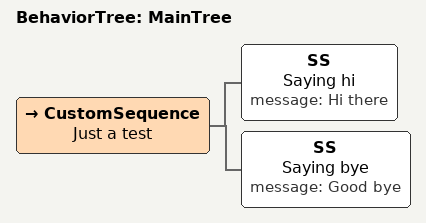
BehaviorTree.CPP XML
<!--
ros2 launch bt_stepper bt_stepper.launch.py xml_path:=repeat_until_successful.xml
ros2 param set /bt_stepper tick true
-->
<root BTCPP_format="4" main_tree_to_execute="MainTree">
  <BehaviorTree ID="MainTree">
    <CustomSequence name="Just a test">
      <SS name="Saying hi" message="Hi there"/>
      <SS name="Saying bye" message="Good bye"/>
    </CustomSequence>
  </BehaviorTree>
</root>
